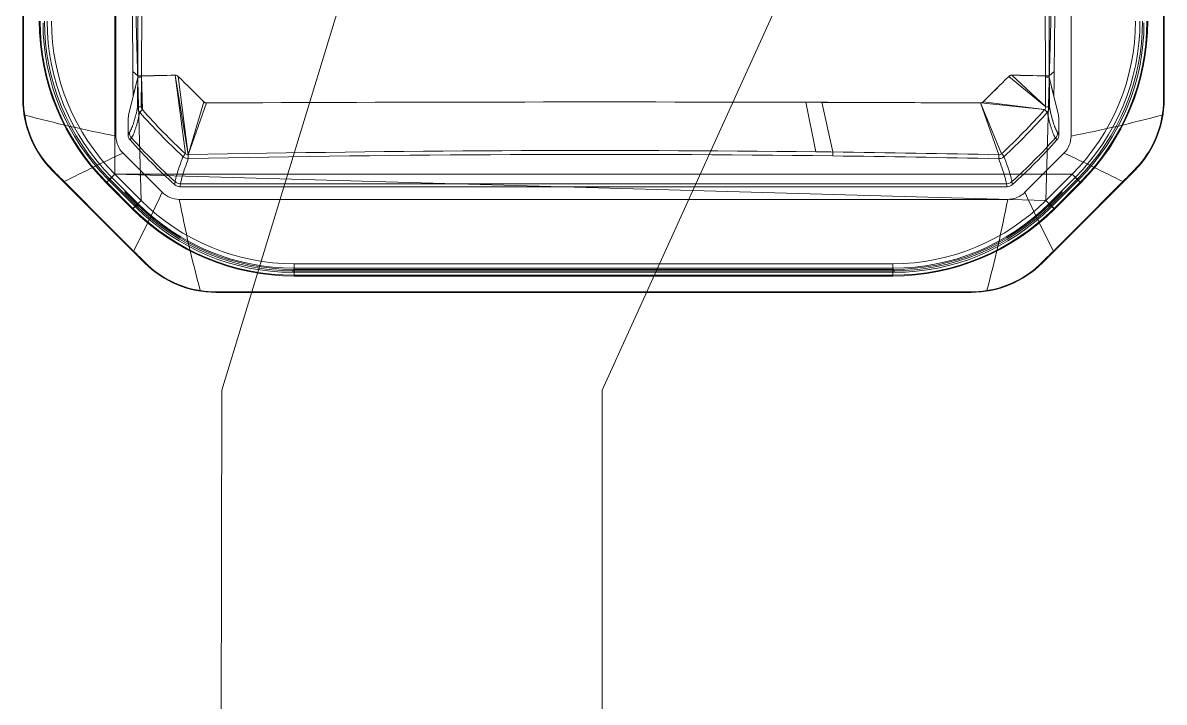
# Model space of a CAD drawing. Header units: millimetres. Extents: x 412 to 563, y 143 to 442.
# Drawn here: x 450.63 to 468.15, y 324.89 to 335.32 of the extents above; entities that cross this region are included whole.
import ezdxf

# ---------------------------------------------------------------- set-up
doc = ezdxf.new("R2010")
doc.units = ezdxf.units.MM
doc.layers.add('01_Puissance', color=250, linetype='Continuous', lineweight=20)
doc.layers.add('03_Symbole', color=250, linetype='Continuous', lineweight=15)

msp = doc.modelspace()

# ---------------------------------------------------------------- linework, layer by layer
at = {"layer": '01_Puissance'}
for p, q in [((453.686, 329.678), (455.927, 337.019)), ((459.524, 329.678), (462.853, 337.019)), ((453.603, 293.249), (453.686, 329.678)), ((459.524, 329.678), (459.52, 293.249))]:
    msp.add_line(p, q, dxfattribs=at)
at = {"layer": '03_Symbole', "color": 0}
for p, q in [((452.045, 346.881), (452.045, 332.993)), ((452.446, 332.592), (452.045, 346.881)), ((452.446, 332.592), (452.045, 346.881)), ((466.334, 332.592), (466.735, 346.881)), ((452.06, 333.579), (452.06, 346.295)), ((466.72, 346.295), (466.72, 333.579)), ((450.631, 345.734), (450.631, 334.14)), ((450.631, 345.734), (450.631, 334.14)), ((468.149, 345.734), (468.149, 334.14)), ((468.149, 345.734), (468.149, 334.14)), ((452.32, 334.57), (452.312, 335.451)), ((466.46, 334.57), (466.468, 335.451)), ((452.394, 334.48), (452.254, 333.898)), ((452.395, 334.504), (452.32, 334.57)), ((452.395, 334.504), (452.32, 334.57)), ((452.394, 334.48), (452.323, 334.184)), ((452.394, 334.48), (452.395, 334.504)), ((452.45, 334.028), (452.452, 334.482)), ((452.452, 334.482), (452.453, 334.501)), ((452.452, 334.482), (452.453, 334.501)), ((452.453, 334.501), (452.466, 333.984)), ((452.453, 334.501), (452.466, 333.984)), ((453.168, 333.292), (452.969, 334.512)), ((453.168, 333.292), (452.969, 334.512)), ((452.969, 334.512), (453.127, 333.307)), ((452.969, 334.512), (453.127, 333.307)), ((453.168, 333.292), (453.017, 334.493)), ((453.168, 333.292), (453.017, 334.493)), ((465.763, 334.493), (466.33, 334.028)), ((465.763, 334.493), (466.33, 334.028)), ((466.33, 334.028), (465.811, 334.512)), ((466.33, 334.028), (465.811, 334.512)), ((466.327, 334.501), (466.327, 334.482)), ((466.327, 334.501), (466.327, 334.482)), ((466.385, 334.504), (466.46, 334.57)), ((466.385, 334.504), (466.46, 334.57)), ((466.385, 334.504), (466.385, 334.48)), ((466.385, 334.48), (466.457, 334.184)), ((466.385, 334.48), (466.526, 333.898)), ((450.641, 334.144), (450.631, 334.14)), ((450.641, 334.144), (450.631, 334.14)), ((453.408, 334.104), (453.168, 333.292)), ((453.408, 334.104), (453.168, 333.292)), ((453.452, 334.086), (453.168, 333.292)), ((453.452, 334.086), (453.168, 333.292)), ((462.648, 334.097), (462.804, 333.337)), ((462.648, 334.097), (462.804, 333.337)), ((462.896, 334.096), (463.064, 333.334)), ((462.896, 334.096), (463.064, 333.334)), ((465.328, 334.086), (465.612, 333.292)), ((465.328, 334.086), (466.314, 333.984)), ((465.328, 334.086), (466.314, 333.984)), ((465.328, 334.086), (465.653, 333.307)), ((465.328, 334.086), (465.653, 333.307)), ((465.328, 334.086), (465.612, 333.292)), ((465.372, 334.104), (466.314, 333.984)), ((465.372, 334.104), (466.314, 333.984)), ((468.139, 334.144), (468.149, 334.14)), ((468.139, 334.144), (468.149, 334.14)), ((452.246, 333.601), (452.246, 333.77)), ((466.534, 333.601), (466.534, 333.77)), ((452.246, 333.601), (452.268, 333.633)), ((452.246, 333.601), (452.268, 333.633)), ((452.277, 333.519), (452.299, 333.551)), ((452.277, 333.519), (452.299, 333.551)), ((466.502, 333.519), (466.481, 333.551)), ((466.502, 333.519), (466.481, 333.551)), ((466.534, 333.601), (466.512, 333.633)), ((466.534, 333.601), (466.512, 333.633)), ((452.769, 332.716), (452.169, 333.316)), ((466.011, 332.716), (466.611, 333.316)), ((451.091, 333.055), (451.082, 333.051)), ((451.091, 333.055), (451.082, 333.051)), ((452.504, 331.629), (451.082, 333.051)), ((452.504, 331.629), (451.082, 333.051)), ((466.276, 331.629), (467.698, 333.051)), ((466.276, 331.629), (467.698, 333.051)), ((467.688, 333.055), (467.698, 333.051)), ((467.688, 333.055), (467.698, 333.051)), ((451.908, 332.857), (451.92, 332.869)), ((451.908, 332.857), (451.92, 332.869)), ((451.996, 332.945), (451.911, 332.86)), ((451.996, 332.945), (451.911, 332.86)), ((452.313, 332.458), (451.911, 332.86)), ((452.313, 332.458), (451.911, 332.86)), ((451.92, 332.869), (451.968, 332.917)), ((451.92, 332.869), (451.968, 332.917)), ((452.322, 332.467), (451.92, 332.869)), ((452.322, 332.467), (451.92, 332.869)), ((451.934, 332.919), (451.996, 332.945)), ((451.934, 332.919), (451.996, 332.945)), ((451.934, 332.919), (452.372, 332.481)), ((451.934, 332.919), (452.372, 332.481)), ((451.968, 332.917), (452.045, 332.993)), ((451.968, 332.917), (452.045, 332.993)), ((452.37, 332.515), (451.968, 332.917)), ((452.37, 332.515), (451.968, 332.917)), ((452.206, 332.735), (451.996, 332.945)), ((452.206, 332.735), (451.996, 332.945)), ((466.735, 332.993), (452.045, 332.993)), ((452.446, 332.592), (452.045, 332.993)), ((466.735, 332.993), (452.045, 332.993)), ((466.334, 332.592), (452.045, 332.993)), ((452.446, 332.592), (452.045, 332.993)), ((452.968, 332.879), (452.959, 332.833)), ((452.968, 332.879), (452.959, 332.833)), ((452.968, 332.879), (452.968, 332.879)), ((453.051, 332.846), (453.043, 332.801)), ((453.051, 332.846), (453.043, 332.801)), ((465.729, 332.847), (453.051, 332.847)), ((465.729, 332.847), (453.051, 332.847)), ((453.051, 332.847), (453.051, 332.846)), ((465.729, 332.847), (465.729, 332.846)), ((465.729, 332.846), (465.737, 332.801)), ((465.729, 332.846), (465.737, 332.801)), ((465.812, 332.879), (465.812, 332.879)), ((465.812, 332.879), (465.82, 332.833)), ((465.812, 332.879), (465.82, 332.833)), ((466.735, 332.993), (466.334, 332.592)), ((466.735, 332.993), (466.334, 332.592)), ((466.408, 332.481), (466.846, 332.919)), ((466.408, 332.481), (466.846, 332.919)), ((466.812, 332.917), (466.41, 332.515)), ((466.812, 332.917), (466.41, 332.515)), ((466.86, 332.869), (466.458, 332.467)), ((466.86, 332.869), (466.458, 332.467)), ((466.869, 332.86), (466.467, 332.458)), ((466.869, 332.86), (466.467, 332.458)), ((466.574, 332.735), (466.784, 332.945)), ((466.574, 332.735), (466.784, 332.945)), ((466.812, 332.917), (466.735, 332.993)), ((466.812, 332.917), (466.735, 332.993)), ((466.846, 332.919), (466.784, 332.945)), ((466.784, 332.945), (466.869, 332.86)), ((466.784, 332.945), (466.869, 332.86)), ((466.846, 332.919), (466.784, 332.945)), ((466.86, 332.869), (466.812, 332.917)), ((466.86, 332.869), (466.812, 332.917)), ((466.872, 332.857), (466.86, 332.869)), ((466.872, 332.857), (466.86, 332.869)), ((452.199, 332.715), (452.206, 332.735)), ((452.199, 332.715), (452.206, 332.735)), ((452.199, 332.715), (452.39, 332.525)), ((452.199, 332.715), (452.39, 332.525)), ((452.398, 332.543), (452.206, 332.735)), ((452.398, 332.543), (452.206, 332.735)), ((465.737, 332.801), (453.043, 332.801)), ((466.574, 332.735), (466.382, 332.543)), ((466.574, 332.735), (466.382, 332.543)), ((466.39, 332.525), (466.581, 332.715)), ((466.39, 332.525), (466.581, 332.715)), ((466.581, 332.715), (466.574, 332.735)), ((466.581, 332.715), (466.574, 332.735)), ((452.398, 332.543), (452.313, 332.458)), ((452.398, 332.543), (452.313, 332.458)), ((452.322, 332.467), (452.37, 332.515)), ((452.322, 332.467), (452.37, 332.515)), ((452.37, 332.515), (452.446, 332.592)), ((452.37, 332.515), (452.446, 332.592)), ((452.372, 332.481), (452.39, 332.525)), ((452.372, 332.481), (452.39, 332.525)), ((452.39, 332.525), (452.398, 332.543)), ((452.39, 332.525), (452.398, 332.543)), ((465.748, 332.607), (453.032, 332.607)), ((466.41, 332.515), (466.334, 332.592)), ((466.41, 332.515), (466.334, 332.592)), ((466.382, 332.543), (466.467, 332.458)), ((466.39, 332.525), (466.382, 332.543)), ((466.382, 332.543), (466.467, 332.458)), ((466.39, 332.525), (466.382, 332.543)), ((466.408, 332.481), (466.39, 332.525)), ((466.408, 332.481), (466.39, 332.525)), ((466.458, 332.467), (466.41, 332.515)), ((466.458, 332.467), (466.41, 332.515)), ((452.31, 332.455), (452.322, 332.467)), ((452.31, 332.455), (452.322, 332.467)), ((466.47, 332.455), (466.458, 332.467)), ((466.47, 332.455), (466.458, 332.467)), ((452.508, 331.638), (452.504, 331.629)), ((452.508, 331.638), (452.504, 331.629)), ((463.985, 331.619), (454.794, 331.619)), ((454.794, 331.511), (454.794, 331.619)), ((463.985, 331.619), (454.794, 331.619)), ((454.794, 331.511), (454.794, 331.619)), ((463.985, 331.511), (463.985, 331.619)), ((463.985, 331.511), (463.985, 331.619)), ((466.272, 331.638), (466.276, 331.629)), ((466.272, 331.638), (466.276, 331.629)), ((454.769, 331.488), (454.787, 331.532)), ((454.769, 331.488), (454.787, 331.532)), ((454.769, 331.488), (464.011, 331.488)), ((454.769, 331.488), (464.011, 331.488)), ((454.787, 331.532), (454.794, 331.55)), ((454.787, 331.532), (454.794, 331.55)), ((463.993, 331.532), (454.787, 331.532)), ((463.993, 331.532), (454.787, 331.532)), ((463.985, 331.55), (454.794, 331.55)), ((454.794, 331.55), (454.794, 331.431)), ((454.794, 331.55), (454.794, 331.431)), ((463.985, 331.55), (454.794, 331.55)), ((463.985, 331.511), (454.794, 331.511)), ((454.794, 331.443), (454.794, 331.511)), ((463.985, 331.511), (454.794, 331.511)), ((454.794, 331.443), (454.794, 331.511)), ((463.985, 331.443), (454.794, 331.443)), ((454.794, 331.426), (454.794, 331.443)), ((463.985, 331.443), (454.794, 331.443)), ((454.794, 331.426), (454.794, 331.443)), ((463.985, 331.431), (454.794, 331.431)), ((463.985, 331.431), (454.794, 331.431)), ((463.985, 331.55), (463.985, 331.431)), ((463.993, 331.532), (463.985, 331.55)), ((463.985, 331.55), (463.985, 331.431)), ((463.993, 331.532), (463.985, 331.55)), ((463.985, 331.443), (463.985, 331.511)), ((463.985, 331.443), (463.985, 331.511)), ((463.985, 331.426), (463.985, 331.443)), ((463.985, 331.426), (463.985, 331.443)), ((464.011, 331.488), (463.993, 331.532)), ((464.011, 331.488), (463.993, 331.532)), ((453.597, 331.188), (453.593, 331.178)), ((453.597, 331.188), (453.593, 331.178)), ((465.187, 331.178), (453.593, 331.178)), ((465.187, 331.178), (453.593, 331.178)), ((465.183, 331.188), (465.187, 331.178)), ((465.183, 331.188), (465.187, 331.178))]:
    msp.add_line(p, q, dxfattribs=at)
for points in [[(450.641, 345.73), (450.641, 345.73, 0.000021), (450.641, 334.144)], [(450.641, 345.73), (450.641, 345.73, 0.000021), (450.641, 334.144)], [(468.139, 334.144), (468.139, 334.144, 0.000021), (468.139, 345.73)], [(468.139, 334.144), (468.139, 334.144, 0.000021), (468.139, 345.73)], [(451.911, 332.86), (451.911, 332.86, -0.198924), (450.884, 335.341)], [(451.911, 332.86), (451.911, 332.86, -0.198924), (450.884, 335.341)], [(451.92, 332.869), (451.92, 332.869, -0.198925), (450.896, 335.341)], [(451.92, 332.869), (451.92, 332.869, -0.198925), (450.896, 335.341)], [(451.968, 332.917), (451.968, 332.917, -0.198931), (450.964, 335.341)], [(451.968, 332.917), (451.968, 332.917, -0.198931), (450.964, 335.341)], [(451.003, 335.341), (451.003, 335.341, 0.197396), (451.996, 332.945)], [(451.003, 335.341), (451.003, 335.341, 0.197396), (451.996, 332.945)], [(452.045, 332.993), (452.045, 332.993, -0.198946), (451.072, 335.341)], [(452.045, 332.993), (452.045, 332.993, -0.198946), (451.072, 335.341)], [(467.708, 335.341), (467.708, 335.341, -0.198947), (466.735, 332.993)], [(467.708, 335.341), (467.708, 335.341, -0.198947), (466.735, 332.993)], [(466.784, 332.945), (466.784, 332.945, 0.198935), (467.777, 335.341)], [(466.784, 332.945), (466.784, 332.945, 0.198935), (467.777, 335.341)], [(467.816, 335.341), (467.816, 335.341, -0.198931), (466.812, 332.917)], [(467.816, 335.341), (467.816, 335.341, -0.198931), (466.812, 332.917)], [(467.884, 335.341), (467.884, 335.341, -0.198925), (466.86, 332.869)], [(467.884, 335.341), (467.884, 335.341, -0.198925), (466.86, 332.869)], [(467.896, 335.341), (467.896, 335.341, -0.198924), (466.869, 332.86)], [(467.896, 335.341), (467.896, 335.341, -0.198924), (466.869, 332.86)], [(452.323, 334.184, 0.000553), (452.323, 334.219, -0.001337), (452.321, 334.425, 0.000512), (452.32, 334.57)], [(452.395, 334.504), (452.395, 334.504, -0.001134), (452.394, 334.48)], [(452.394, 334.48, -0.05096), (452.395, 334.48, -0.029722), (452.396, 334.481, -0.018821), (452.402, 334.481, -0.013062), (452.423, 334.482, -0.006508), (452.452, 334.482)], [(452.394, 334.48, -0.05096), (452.395, 334.48, -0.029722), (452.396, 334.481, -0.018821), (452.402, 334.481, -0.013062), (452.423, 334.482, -0.006508), (452.452, 334.482)], [(452.395, 334.504, 0.066544), (452.395, 334.503, 0.032999), (452.396, 334.503, 0.023362), (452.397, 334.503, 0.017738), (452.399, 334.502, 0.01981), (452.406, 334.502, 0.01406), (452.423, 334.501, 0.011393), (452.453, 334.501)], [(452.395, 334.504, 0.06707), (452.395, 334.504, 0.036123), (452.396, 334.503, 0.037119), (452.399, 334.503, 0.020496), (452.404, 334.502, 0.015921), (452.42, 334.501, 0.012585), (452.453, 334.501)], [(452.969, 334.512, -0.049802), (452.984, 334.511, -0.113817), (453.007, 334.502, -0.034491), (453.015, 334.495, -0.006694), (453.017, 334.493)], [(453.017, 334.493), (453.017, 334.493, 0.203224), (452.969, 334.512)], [(465.763, 334.493, -0.024253), (465.77, 334.499, -0.042197), (465.778, 334.505, -0.06704), (465.792, 334.51, -0.052768), (465.806, 334.512, -0.01577), (465.811, 334.512)], [(465.811, 334.512), (465.811, 334.512, 0.203296), (465.763, 334.493)], [(466.327, 334.501, 0.016172), (466.365, 334.501, 0.012709), (466.376, 334.502, 0.026293), (466.383, 334.503, 0.024945), (466.384, 334.503, 0.032998), (466.385, 334.503, 0.06654), (466.385, 334.504)], [(466.385, 334.504, -0.067053), (466.385, 334.504, -0.036139), (466.384, 334.503, -0.037128), (466.381, 334.503, -0.020493), (466.376, 334.502, -0.015921), (466.359, 334.501, -0.012585), (466.327, 334.501)], [(466.385, 334.48, 0.050961), (466.385, 334.48, 0.029722), (466.383, 334.481, 0.018821), (466.378, 334.481, 0.013062), (466.357, 334.482, 0.006508), (466.327, 334.482)], [(466.385, 334.48, 0.050961), (466.385, 334.48, 0.029722), (466.383, 334.481, 0.018821), (466.378, 334.481, 0.013062), (466.357, 334.482, 0.006508), (466.327, 334.482)], [(466.385, 334.48, -0.001136), (466.385, 334.495, 0.000286), (466.385, 334.504)], [(466.457, 334.184, -0.000553), (466.457, 334.219, 0.001337), (466.459, 334.425, -0.000512), (466.46, 334.57)], [(450.66, 333.9), (450.66, 333.9, -0.039587), (450.641, 334.144)], [(450.66, 333.9), (450.66, 333.9, -0.039587), (450.641, 334.144)], [(453.452, 334.086, -0.031226), (453.443, 334.086, -0.062345), (453.429, 334.09, -0.071317), (453.415, 334.098, -0.03392), (453.408, 334.104)], [(453.452, 334.086), (453.452, 334.086, -0.001997), (462.648, 334.097)], [(453.452, 334.086), (453.452, 334.086, -0.001996), (462.648, 334.097)], [(465.328, 334.086), (465.328, 334.086, 0.000604), (462.648, 334.097)], [(465.372, 334.104, -0.032858), (465.365, 334.098, -0.115284), (465.342, 334.087, -0.033469), (465.333, 334.086, -0.018885), (465.328, 334.086)], [(468.139, 334.144), (468.139, 334.144, -0.039591), (468.119, 333.9)], [(468.139, 334.144), (468.139, 334.144, -0.039591), (468.119, 333.9)], [(452.06, 333.579), (452.06, 333.579, -0.017474), (450.66, 333.9)], [(451.091, 333.055), (451.091, 333.055, -0.157903), (450.66, 333.9)], [(452.06, 333.579), (452.06, 333.579, -0.017474), (450.66, 333.9)], [(451.091, 333.055), (451.091, 333.055, -0.157903), (450.66, 333.9)], [(452.254, 333.898, 0.017202), (452.253, 333.891, 0.014086), (452.251, 333.876, 0.013898), (452.248, 333.838, 0.012965), (452.246, 333.77)], [(452.268, 333.633, 0.025894), (452.283, 333.658, 0.018746), (452.298, 333.689, 0.014081), (452.313, 333.726, 0.010921), (452.328, 333.768, 0.008702), (452.342, 333.817, 0.007095), (452.357, 333.871, 0.00866), (452.379, 333.962, 0.004334), (452.392, 334.026)], [(452.268, 333.633, 0.025894), (452.283, 333.658, 0.018746), (452.298, 333.689, 0.014081), (452.313, 333.726, 0.010921), (452.328, 333.768, 0.008702), (452.342, 333.817, 0.007095), (452.357, 333.871, 0.00866), (452.379, 333.962, 0.004334), (452.392, 334.026)], [(452.299, 333.551, 0.025677), (452.314, 333.576, 0.018615), (452.33, 333.608, 0.013998), (452.345, 333.645, 0.010866), (452.36, 333.688, 0.008665), (452.375, 333.737, 0.007069), (452.39, 333.791, 0.008633), (452.412, 333.883, 0.004112), (452.425, 333.944)], [(452.299, 333.551, 0.025677), (452.314, 333.576, 0.018615), (452.33, 333.608, 0.013998), (452.345, 333.645, 0.010866), (452.36, 333.688, 0.008665), (452.375, 333.737, 0.007069), (452.39, 333.791, 0.008633), (452.412, 333.883, 0.004112), (452.425, 333.944)], [(452.392, 334.026, 0.041438), (452.394, 334.004, 0.116386), (452.415, 333.956, 0.030132), (452.425, 333.944)], [(452.392, 334.026, 0.041438), (452.394, 334.004, 0.116386), (452.415, 333.956, 0.030132), (452.425, 333.944)], [(452.466, 333.984, -0.09515), (452.454, 334.005, -0.087066), (452.45, 334.028)], [(452.466, 333.984, -0.09515), (452.454, 334.005, -0.087066), (452.45, 334.028)], [(466.33, 334.028, -0.096093), (466.325, 334.002, -0.085602), (466.314, 333.984)], [(466.33, 334.028, -0.096093), (466.325, 334.002, -0.085602), (466.314, 333.984)], [(466.314, 333.984, -0.01503), (466.343, 333.957, -0.016172), (466.352, 333.947, -0.015557), (466.355, 333.944)], [(466.314, 333.984, -0.01503), (466.343, 333.957, -0.016172), (466.352, 333.947, -0.015557), (466.355, 333.944)], [(466.33, 334.028, -0.011377), (466.375, 334.027, -0.017078), (466.385, 334.026, -0.028765), (466.387, 334.026, -0.033893), (466.388, 334.026)], [(466.33, 334.028, -0.011377), (466.375, 334.027, -0.017078), (466.385, 334.026, -0.028765), (466.387, 334.026, -0.033893), (466.388, 334.026)], [(466.355, 333.944, 0.125427), (466.383, 333.996, 0.062999), (466.388, 334.026)], [(466.355, 333.944, 0.125427), (466.383, 333.996, 0.062999), (466.388, 334.026)], [(466.481, 333.551, -0.025692), (466.465, 333.576, -0.018614), (466.45, 333.608, -0.013993), (466.435, 333.645, -0.010862), (466.42, 333.688, -0.008662), (466.405, 333.736, -0.007068), (466.39, 333.791, -0.008635), (466.368, 333.883, -0.00413), (466.355, 333.944)], [(466.481, 333.551, -0.025692), (466.465, 333.576, -0.018614), (466.45, 333.608, -0.013993), (466.435, 333.645, -0.010862), (466.42, 333.688, -0.008662), (466.405, 333.736, -0.007068), (466.39, 333.791, -0.008635), (466.368, 333.883, -0.00413), (466.355, 333.944)], [(466.388, 334.026, 0.007119), (466.409, 333.927, 0.009146), (466.431, 333.84, 0.007929), (466.446, 333.789, 0.009845), (466.461, 333.744, 0.012535), (466.476, 333.705, 0.016447), (466.491, 333.671, 0.02235), (466.506, 333.643, 0.011115), (466.512, 333.633)], [(466.512, 333.633, -0.025909), (466.497, 333.658, -0.018746), (466.482, 333.689, -0.014077), (466.467, 333.726, -0.010916), (466.452, 333.768, -0.0087), (466.438, 333.817, -0.007094), (466.423, 333.871, -0.008662), (466.401, 333.962, -0.004352), (466.388, 334.026)], [(466.534, 333.77, 0.015513), (466.532, 333.849, 0.012252), (466.529, 333.878, 0.015324), (466.527, 333.892, 0.013697), (466.526, 333.898)], [(466.72, 333.579), (466.72, 333.579, 0.017488), (468.119, 333.9)], [(466.72, 333.579), (466.72, 333.579, 0.017488), (468.119, 333.9)], [(468.119, 333.9), (468.119, 333.9, -0.157894), (467.688, 333.055)], [(468.119, 333.9), (468.119, 333.9, -0.157894), (467.688, 333.055)], [(452.169, 333.316, -0.133863), (452.072, 333.485, -0.066005), (452.06, 333.579)], [(466.72, 333.579), (466.72, 333.579, -0.19912), (466.611, 333.316)], [(453.168, 333.292), (453.168, 333.292, -0.008131), (462.804, 333.337)], [(453.168, 333.292), (453.168, 333.292, -0.008131), (462.804, 333.337)], [(452.169, 333.316), (452.169, 333.316, 0.010269), (451.267, 332.879)], [(452.169, 333.316), (452.169, 333.316, 0.010269), (451.267, 332.879)], [(453.089, 333.263, 0.008998), (453.036, 333.118, 0.009722), (453.003, 333.018, 0.009365), (452.985, 332.953, 0.012337), (452.971, 332.896, 0.0048), (452.968, 332.879)], [(453.089, 333.263, 0.008998), (453.036, 333.118, 0.009722), (453.003, 333.018, 0.009365), (452.985, 332.953, 0.012337), (452.971, 332.896, 0.0048), (452.968, 332.879)], [(453.171, 333.231, 0.008899), (453.118, 333.086, 0.00961), (453.086, 332.986, 0.009255), (453.068, 332.921, 0.012189), (453.055, 332.864, 0.004742), (453.051, 332.847)], [(453.171, 333.231, 0.008899), (453.118, 333.086, 0.00961), (453.086, 332.986, 0.009255), (453.068, 332.921, 0.012189), (453.055, 332.864, 0.004742), (453.051, 332.847)], [(453.127, 333.307, 0.013522), (453.1, 333.277, 0.01439), (453.092, 333.266, 0.013718), (453.089, 333.263)], [(453.127, 333.307, 0.013522), (453.1, 333.277, 0.01439), (453.092, 333.266, 0.013718), (453.089, 333.263)], [(453.089, 333.263, 0.103137), (453.132, 333.238, 0.08039), (453.171, 333.231)], [(453.089, 333.263, 0.103137), (453.132, 333.238, 0.08039), (453.171, 333.231)], [(453.168, 333.292), (453.168, 333.292, -0.194711), (453.127, 333.307)], [(453.168, 333.292), (453.168, 333.292, -0.194711), (453.127, 333.307)], [(453.171, 333.231), (453.171, 333.231, -0.008448), (463.062, 333.274)], [(453.171, 333.231), (453.171, 333.231, -0.008448), (463.062, 333.274)], [(463.062, 333.274), (463.062, 333.274, -0.002005), (465.609, 333.231)], [(463.062, 333.274), (463.062, 333.274, -0.002005), (465.609, 333.231)], [(465.612, 333.292), (465.612, 333.292, 0.001943), (463.064, 333.334)], [(465.612, 333.292), (465.612, 333.292, 0.001943), (463.064, 333.334)], [(465.609, 333.231, 0.040833), (465.631, 333.233, 0.114861), (465.679, 333.253, 0.028072), (465.69, 333.263)], [(465.609, 333.231, 0.040833), (465.631, 333.233, 0.114861), (465.679, 333.253, 0.028072), (465.69, 333.263)], [(465.609, 333.231, -0.008899), (465.661, 333.086, -0.00961), (465.694, 332.986, -0.009255), (465.712, 332.921, -0.012189), (465.725, 332.864, -0.004742), (465.729, 332.847)], [(465.609, 333.231, -0.008899), (465.661, 333.086, -0.00961), (465.694, 332.986, -0.009255), (465.712, 332.921, -0.012189), (465.725, 332.864, -0.004742), (465.729, 332.847)], [(465.612, 333.292), (465.612, 333.292, 0.194702), (465.653, 333.307)], [(465.612, 333.292), (465.612, 333.292, 0.194702), (465.653, 333.307)], [(465.69, 333.263, -0.008998), (465.744, 333.118, -0.009722), (465.777, 333.018, -0.009365), (465.795, 332.953, -0.012337), (465.809, 332.896, -0.0048), (465.812, 332.879)], [(465.69, 333.263, -0.008998), (465.744, 333.118, -0.009722), (465.777, 333.018, -0.009365), (465.795, 332.953, -0.012337), (465.809, 332.896, -0.0048), (465.812, 332.879)], [(466.611, 333.316), (466.611, 333.316, -0.010279), (467.513, 332.879)], [(466.611, 333.316), (466.611, 333.316, -0.010279), (467.513, 332.879)], [(451.091, 333.055), (451.091, 333.055, 0.000173), (451.267, 332.879)], [(451.091, 333.055), (451.091, 333.055, 0.000173), (451.267, 332.879)], [(467.513, 332.879), (467.513, 332.879, 0.000178), (467.688, 333.055)], [(467.513, 332.879), (467.513, 332.879, 0.000178), (467.688, 333.055)], [(451.267, 332.879), (451.267, 332.879, 0.000068), (452.332, 331.814)], [(451.267, 332.879), (451.267, 332.879, 0.000068), (452.332, 331.814)], [(466.448, 331.814), (466.448, 331.814, 0.000068), (467.513, 332.879)], [(466.448, 331.814), (466.448, 331.814, 0.000068), (467.513, 332.879)], [(452.769, 332.716), (452.769, 332.716, -0.010279), (452.332, 331.814)], [(452.769, 332.716), (452.769, 332.716, -0.010279), (452.332, 331.814)], [(453.032, 332.607), (453.032, 332.607, -0.19912), (452.769, 332.716)], [(466.011, 332.716, -0.133863), (465.842, 332.619, -0.066005), (465.748, 332.607)], [(466.011, 332.716), (466.011, 332.716, 0.010269), (466.448, 331.814)], [(466.011, 332.716), (466.011, 332.716, 0.010269), (466.448, 331.814)], [(454.794, 331.511), (454.794, 331.511, -0.198931), (452.37, 332.515)], [(454.794, 331.511), (454.794, 331.511, -0.198931), (452.37, 332.515)], [(454.787, 331.532), (454.787, 331.532, -0.197257), (452.39, 332.525)], [(454.787, 331.532), (454.787, 331.532, -0.197257), (452.39, 332.525)], [(454.794, 331.55), (454.794, 331.55, -0.198934), (452.398, 332.543)], [(454.794, 331.55), (454.794, 331.55, -0.198934), (452.398, 332.543)], [(454.794, 331.619), (454.794, 331.619, -0.198947), (452.446, 332.592)], [(454.794, 331.619), (454.794, 331.619, -0.198947), (452.446, 332.592)], [(453.032, 332.607), (453.032, 332.607, 0.017488), (453.353, 331.207)], [(453.032, 332.607), (453.032, 332.607, 0.017488), (453.353, 331.207)], [(466.334, 332.592), (466.334, 332.592, -0.198947), (463.985, 331.619)], [(466.334, 332.592), (466.334, 332.592, -0.198947), (463.985, 331.619)], [(466.382, 332.543), (466.382, 332.543, -0.198934), (463.985, 331.55)], [(466.382, 332.543), (466.382, 332.543, -0.198934), (463.985, 331.55)], [(466.41, 332.515), (466.41, 332.515, -0.198931), (463.985, 331.511)], [(466.41, 332.515), (466.41, 332.515, -0.198931), (463.985, 331.511)], [(466.39, 332.525), (466.39, 332.525, -0.197257), (463.993, 331.532)], [(466.39, 332.525), (466.39, 332.525, -0.197257), (463.993, 331.532)], [(465.748, 332.607), (465.748, 332.607, -0.017474), (465.427, 331.207)], [(465.748, 332.607), (465.748, 332.607, -0.017474), (465.427, 331.207)], [(454.794, 331.431), (454.794, 331.431, -0.198924), (452.313, 332.458)], [(454.794, 331.431), (454.794, 331.431, -0.198924), (452.313, 332.458)], [(454.794, 331.443), (454.794, 331.443, -0.198925), (452.322, 332.467)], [(454.794, 331.443), (454.794, 331.443, -0.198925), (452.322, 332.467)], [(466.458, 332.467), (466.458, 332.467, -0.198925), (463.985, 331.443)], [(466.458, 332.467), (466.458, 332.467, -0.198925), (463.985, 331.443)], [(466.467, 332.458), (466.467, 332.458, -0.198924), (463.985, 331.431)], [(466.467, 332.458), (466.467, 332.458, -0.198924), (463.985, 331.431)], [(452.332, 331.814), (452.332, 331.814, 0.000178), (452.508, 331.638)], [(452.332, 331.814), (452.332, 331.814, 0.000178), (452.508, 331.638)], [(466.272, 331.638), (466.272, 331.638, 0.000173), (466.448, 331.814)], [(466.272, 331.638), (466.272, 331.638, 0.000173), (466.448, 331.814)], [(453.353, 331.207), (453.353, 331.207, -0.157894), (452.508, 331.638)], [(453.353, 331.207), (453.353, 331.207, -0.157894), (452.508, 331.638)], [(466.272, 331.638), (466.272, 331.638, -0.157903), (465.427, 331.207)], [(466.272, 331.638), (466.272, 331.638, -0.157903), (465.427, 331.207)], [(453.597, 331.188), (453.597, 331.188, -0.039591), (453.353, 331.207)], [(453.597, 331.188), (453.597, 331.188, -0.039591), (453.353, 331.207)], [(453.597, 331.188), (453.597, 331.188, 0.000021), (465.183, 331.188)], [(453.597, 331.188), (453.597, 331.188, 0.000021), (465.183, 331.188)], [(465.427, 331.207), (465.427, 331.207, -0.039587), (465.183, 331.188)], [(465.427, 331.207), (465.427, 331.207, -0.039587), (465.183, 331.188)]]:
    msp.add_lwpolyline(points, format="xyb", dxfattribs=at)
for centre, start, end in [((452.172, 334.14), 179.9997, 225.0003), ((452.172, 334.14), 179.9997, 225.0003), ((466.608, 334.14), 314.9997, 0.0003), ((466.608, 334.14), 314.9997, 0.0003), ((453.593, 332.719), 224.9997, 270.0003), ((453.593, 332.719), 224.9997, 270.0003), ((465.187, 332.719), 269.9997, 315.0003), ((465.187, 332.719), 269.9997, 315.0003)]:
    msp.add_arc(centre, 1.54, start, end, dxfattribs=at)
for centre, major_axis, ratio, start_param, end_param in [((442.883, 329.593), (0.916, 109.271), 0.086754, 4.758073, 4.863797), ((442.883, 329.593), (0.916, 109.271), 0.086754, 4.758073, 4.863797), ((442.935, 329.593), (0.917, 109.332), 0.086758, 4.758026, 4.863798), ((442.935, 329.593), (0.917, 109.332), 0.086758, 4.758026, 4.863798), ((475.844, 329.593), (-0.917, 109.332), 0.086754, 1.419388, 1.525159), ((475.844, 329.593), (-0.917, 109.332), 0.086754, 1.419388, 1.525159), ((475.897, 329.593), (-0.916, 109.271), 0.086754, 1.419388, 1.525112), ((475.897, 329.593), (-0.916, 109.271), 0.086754, 1.419388, 1.525112), ((454.335, 335.318), (-3.136, -1.299), 0.999286, 5.890739, 6.675632), ((454.335, 335.318), (3.136, 1.299), 0.999286, 2.749146, 3.534039), ((464.445, 335.318), (3.136, -1.299), 0.999286, 5.890739, 6.675632), ((464.445, 335.318), (-3.136, 1.299), 0.999286, 2.749146, 3.534039), ((442.883, 329.593), (0.916, 109.271), 0.086754, 4.753696, 4.757857), ((442.883, 329.593), (0.916, 109.271), 0.086754, 4.753696, 4.757857), ((442.936, 329.593), (0.917, 109.332), 0.086754, 4.753696, 4.757857), ((459.372, 297.001), (104.972, -0.059), 0.357982, 1.63203, 1.63696), ((459.392, 297.631), (-105.284, 0.006), 0.350953, 4.773449, 4.778364), ((452.977, 323.076), (77.714, -78.137), 0.073513, 1.639039, 1.644062), ((453.428, 323.52), (77.782, -78.142), 0.067756, 1.639011, 1.644032), ((465.803, 323.076), (77.714, 78.137), 0.073513, 1.497531, 1.502554), ((465.354, 323.517), (77.791, 78.151), 0.067773, 1.497561, 1.502581), ((459.408, 296.996), (104.97, 0.06), 0.358044, 1.504631, 1.509561), ((459.39, 297.708), (105.254, 0.001), 0.350325, 1.504837, 1.509753), ((475.864, 329.593), (-0.918, 109.331), 0.08694, 1.525328, 1.529489), ((475.864, 329.593), (-0.918, 109.331), 0.08694, 1.525328, 1.529489), ((475.904, 329.59), (0.917, -109.348), 0.086754, 4.666922, 4.67108), ((475.904, 329.59), (-0.917, 109.348), 0.086754, 1.525329, 1.529488), ((453.452, 334.148), (0.0385, 0.0487), 0.997655, 3.027916, 3.814752), ((459.39, 323.519), (-110.41, 0), 0.095846, 4.680635, 4.682878), ((459.39, 323.518), (-110.419, 0), 0.095846, 4.658585, 4.680634), ((465.328, 334.148), (-0.0385, 0.0487), 0.997655, 2.46843, 3.255276), ((452.454, 334.025), (-0.0621, 0.0003), 0.041139, 4.775387, 6.196248), ((452.454, 334.025), (-0.0621, 0.0003), 0.041139, 4.775387, 6.196248), ((452.47, 333.982), (0.0467, 0.041), 0.072124, 1.590772, 2.801128), ((452.47, 333.982), (0.0467, 0.041), 0.072124, 1.590772, 2.801128), ((459.39, 340.012), (9.256, 0), 0.995396, 3.860537, 3.963642), ((459.39, 340.012), (9.256, 0), 0.995396, 3.860537, 3.963642), ((459.39, 340.016), (-9.201, 0), 0.995396, 0.718945, 0.822049), ((459.39, 340.016), (-9.201, 0), 0.995396, 0.718945, 0.822049), ((459.389, 340.017), (-9.202, 0), 0.995396, 2.319551, 2.42264), ((459.389, 340.017), (-9.202, 0), 0.995396, 2.319551, 2.42264), ((459.39, 340.012), (9.256, 0), 0.995396, 5.461136, 5.564241), ((459.39, 340.012), (9.256, 0), 0.995396, 5.461136, 5.564241), ((452.37, 333.601), (0.124, -0.001), 0.995359, 3.151772, 3.88154), ((452.391, 333.632), (0.103, -0.07), 0.987865, 3.734276, 4.46188), ((452.391, 333.632), (0.103, -0.07), 0.987865, 3.734276, 4.46188), ((459.39, 339.874), (9.52, 0), 0.995396, 3.872141, 3.971987), ((459.39, 339.874), (9.52, 0), 0.995396, 3.872141, 3.971987), ((459.39, 339.874), (9.52, 0), 0.995396, 5.452791, 5.552637), ((459.39, 339.874), (9.52, 0), 0.995396, 5.452791, 5.552637), ((466.389, 333.632), (0.103, 0.07), 0.987865, 4.962898, 5.690502), ((466.389, 333.632), (0.103, 0.07), 0.987865, 4.962898, 5.690502), ((466.41, 333.601), (0.124, 0.001), 0.995359, 5.543238, 6.273006), ((459.39, 339.85), (9.542, 0), 0.995396, 3.871261, 3.97288), ((459.39, 339.85), (9.542, 0), 0.995396, 5.451898, 5.553517), ((453.171, 333.289), (0.0013, -0.0621), 0.055583, 4.676798, 5.931423), ((453.171, 333.289), (0.0013, -0.0621), 0.055583, 4.676798, 5.931423), ((459.373, 297.238), (-105.118, 0.055), 0.343611, 4.677454, 4.679923), ((459.373, 297.238), (-105.118, 0.055), 0.343611, 4.677454, 4.679923), ((463.062, 333.332), (0.0008, 0.0621), 0.032801, 3.50691, 4.747647), ((463.062, 333.332), (0.0008, 0.0621), 0.032801, 3.50691, 4.747647), ((465.609, 333.289), (0.0013, 0.0621), 0.055588, 3.493351, 4.74798), ((465.609, 333.289), (0.0013, 0.0621), 0.055588, 3.493351, 4.74798), ((465.65, 333.305), (0.0422, -0.0456), 0.065244, 0.347554, 1.55791), ((465.65, 333.305), (0.0422, -0.0456), 0.065244, 0.347554, 1.55791), ((453.043, 332.924), (0.124, -0.001), 0.995298, 3.976877, 4.716488), ((453.051, 332.969), (-0.122, 0.023), 0.982687, 1.01474, 1.752151), ((453.051, 332.969), (-0.122, 0.023), 0.982693, 1.01378, 1.751192), ((465.729, 332.969), (0.122, 0.023), 0.982687, 4.531034, 5.268445), ((465.729, 332.969), (0.122, 0.023), 0.982693, 4.531954, 5.269448), ((465.737, 332.924), (0.124, 0.001), 0.995298, 4.70829, 5.447901), ((454.771, 334.882), (-1.299, -3.136), 0.999286, 5.890739, 6.675632), ((454.771, 334.882), (1.299, 3.136), 0.999286, 2.749146, 3.534039), ((464.009, 334.882), (1.299, -3.136), 0.999286, 5.890739, 6.675632), ((464.009, 334.882), (-1.299, 3.136), 0.999286, 2.749146, 3.534039)]:
    msp.add_ellipse(centre, major_axis=major_axis, ratio=ratio, start_param=start_param, end_param=end_param, dxfattribs=at)

doc.saveas('drawing.dxf')
